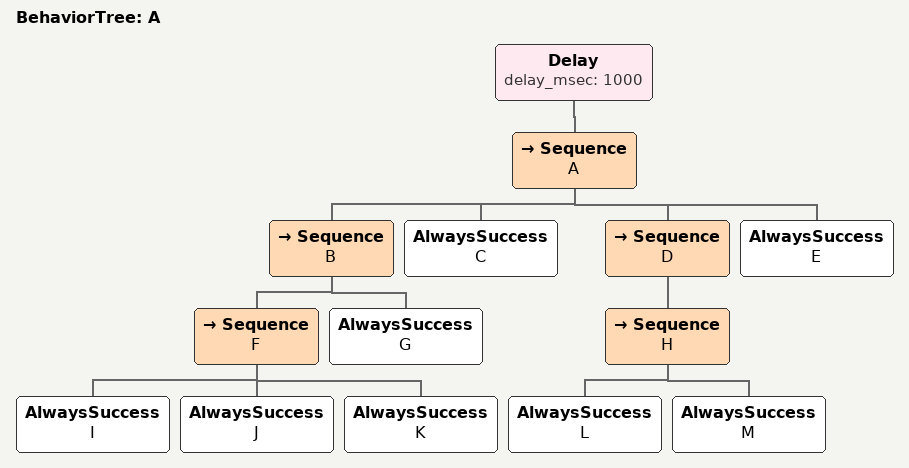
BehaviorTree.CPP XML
<?xml version="1.0" encoding="UTF-8"?>
<root BTCPP_format="4"
      main_tree_to_execute="A">
  <BehaviorTree ID="A">
    <Delay delay_msec="1000">
      <Sequence name="A">
        <Sequence name="B">
          <Sequence name="F">
            <AlwaysSuccess name="I"/>
            <AlwaysSuccess name="J"/>
            <AlwaysSuccess name="K"/>
          </Sequence>
          <AlwaysSuccess name="G"/>
        </Sequence>
        <AlwaysSuccess name="C"/>
        <Sequence name="D">
          <Sequence name="H">
            <AlwaysSuccess name="L"/>
            <AlwaysSuccess name="M"/>
          </Sequence>
        </Sequence>
        <AlwaysSuccess name="E"/>
      </Sequence>
    </Delay>
  </BehaviorTree>

</root>
